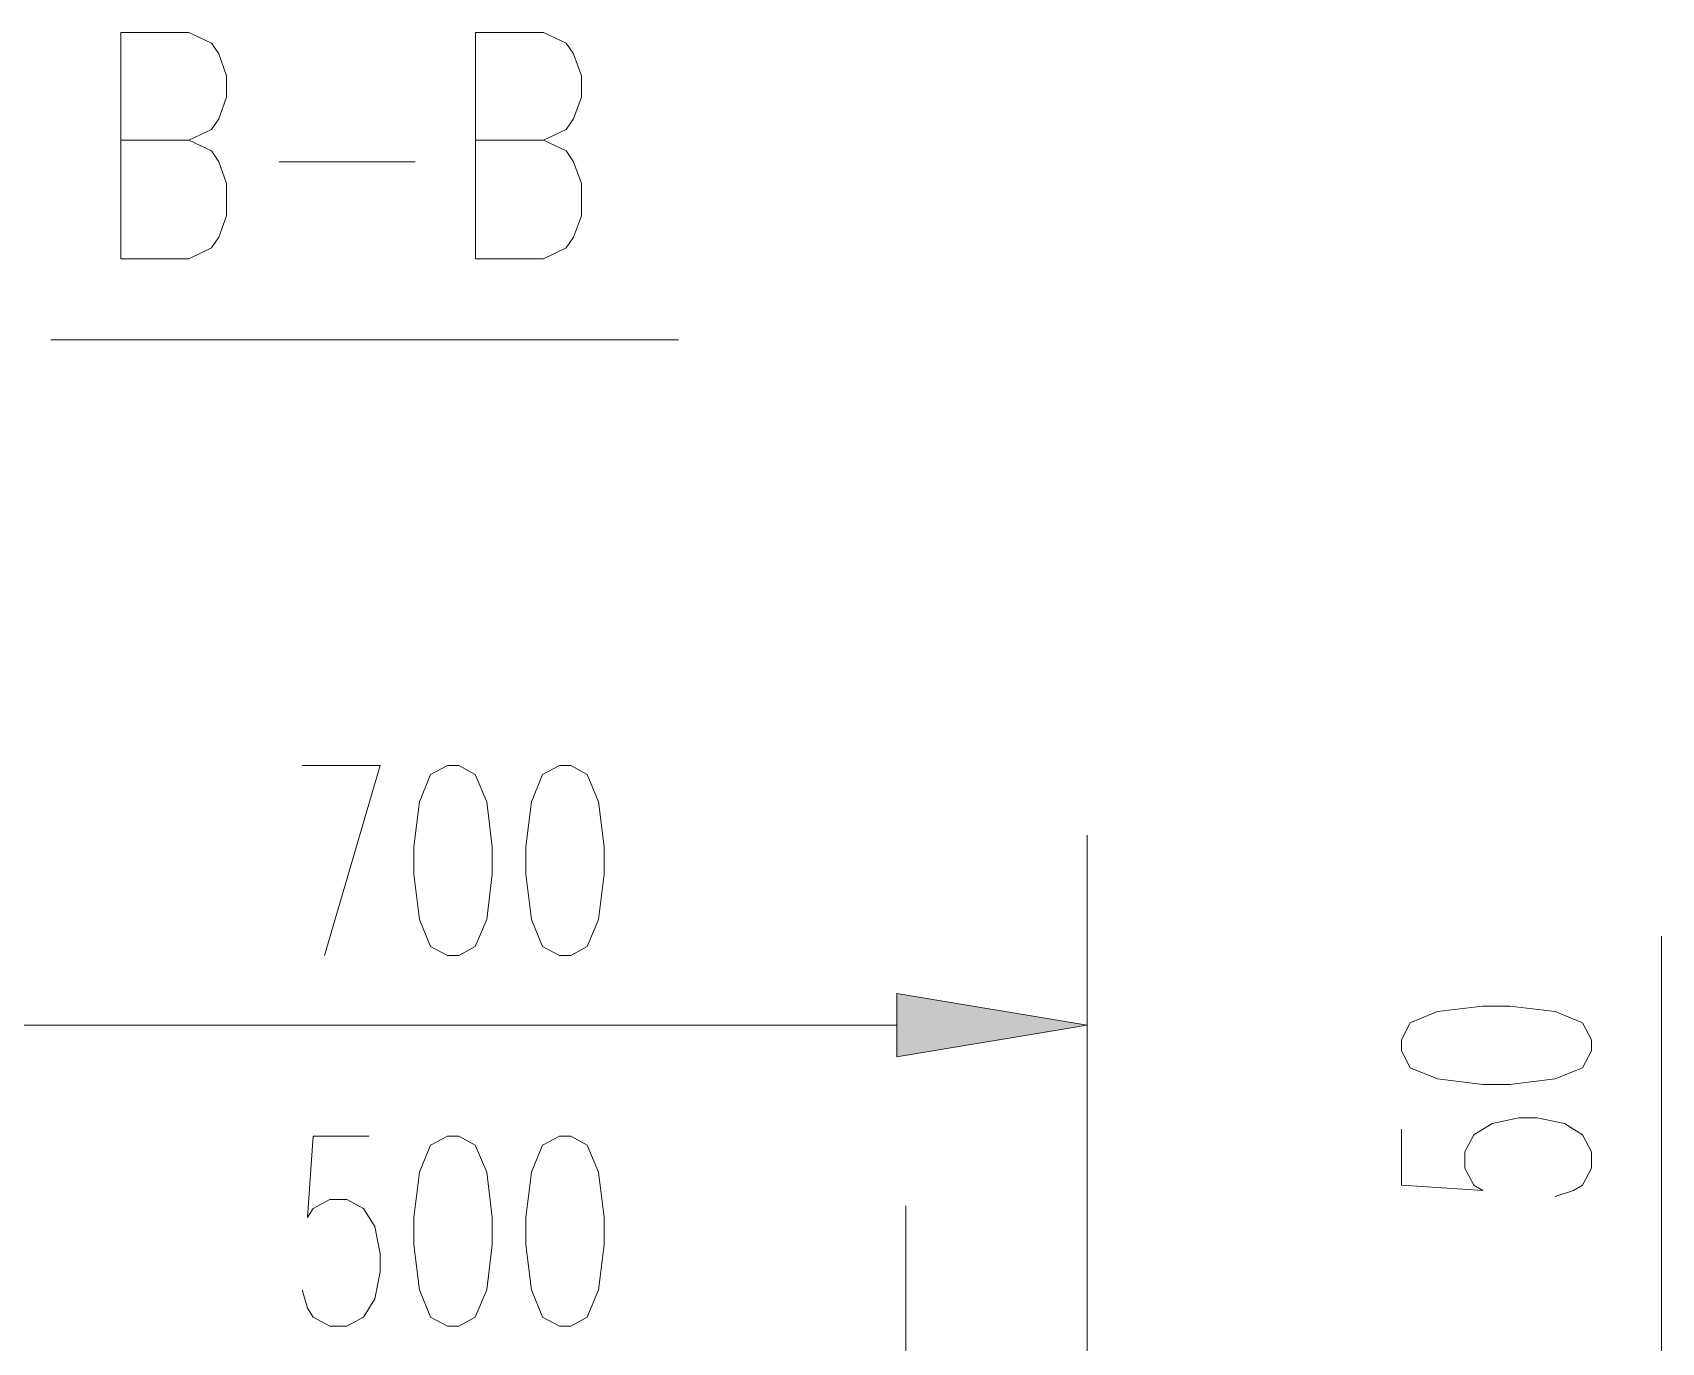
# Model space of a CAD drawing. Header units: millimetres. Extents: x 0 to 414, y 0 to 292.
# Drawn here: x 310.73 to 328.44, y 244.46 to 258.71 of the extents above; entities that cross this region are included whole.
import ezdxf

# ---------------------------------------------------------------- set-up
doc = ezdxf.new("R2010")
doc.units = ezdxf.units.MM

msp = doc.modelspace()

# ---------------------------------------------------------------- hatches: boundary and pattern name
h = msp.add_hatch(color=0)
h.dxf.hatch_style = 2
h.paths.add_polyline_path([(320.128194, 248.256778), (322.195472, 247.911056), (320.128194, 247.565333)])

# ---------------------------------------------------------------- linework, layer by layer
at = {"color": 0, "lineweight": 0}
for points in [[(311.693278, 258.706056), (311.693278, 256.243667)], [(311.693278, 258.706056), (312.430583, 258.706056), (312.677528, 258.589639), (312.758667, 258.473222), (312.839806, 258.236861), (312.839806, 258.004028), (312.758667, 257.767667), (312.677528, 257.65125), (312.430583, 257.534833)], [(315.549139, 258.706056), (315.549139, 256.243667)], [(315.549139, 258.706056), (316.286444, 258.706056), (316.533389, 258.589639), (316.614528, 258.473222), (316.699194, 258.236861), (316.699194, 258.004028), (316.614528, 257.767667), (316.533389, 257.65125), (316.286444, 257.534833)], [(311.693278, 257.534833), (312.430583, 257.534833), (312.677528, 257.418417), (312.758667, 257.302), (312.839806, 257.065639), (312.839806, 256.712861), (312.758667, 256.480028), (312.677528, 256.363611), (312.430583, 256.243667), (311.693278, 256.243667)], [(315.549139, 257.534833), (316.286444, 257.534833), (316.533389, 257.418417), (316.614528, 257.302), (316.699194, 257.065639), (316.699194, 256.712861), (316.614528, 256.480028), (316.533389, 256.363611), (316.286444, 256.243667), (315.549139, 256.243667)], [(313.414833, 257.302), (314.892972, 257.302)], [(310.931278, 255.36525), (317.754, 255.36525)], [(313.661778, 250.736806), (314.511972, 250.736806)], [(314.511972, 250.736806), (313.905194, 248.669528)], [(322.195472, 241.155361), (322.195472, 249.978333)], [(328.439639, 243.222639), (328.439639, 248.877667)], [(310.479722, 247.911056), (320.128194, 247.911056)], [(325.613889, 246.778639), (325.613889, 246.171861), (326.499361, 246.111889), (326.400583, 246.171861), (326.301806, 246.355306), (326.301806, 246.535222), (326.400583, 246.718667), (326.598139, 246.842139), (326.890944, 246.902111), (327.0885, 246.902111), (327.384833, 246.842139), (327.582389, 246.718667), (327.681167, 246.535222), (327.681167, 246.355306), (327.582389, 246.171861), (327.483611, 246.111889), (327.286056, 246.048389)], [(314.392028, 246.704556), (313.781722, 246.704556), (313.72175, 245.819083), (313.781722, 245.917861), (313.965167, 246.016639), (314.148611, 246.016639), (314.328528, 245.917861), (314.452, 245.720306), (314.511972, 245.423972), (314.511972, 245.229944), (314.452, 244.933611), (314.328528, 244.736056), (314.148611, 244.637278), (313.965167, 244.637278), (313.781722, 244.736056), (313.72175, 244.834833), (313.661778, 245.032389)], [(320.226972, 240.171111), (320.226972, 245.946083)]]:
    msp.add_lwpolyline(points, dxfattribs=at)
for points in [[(315.242222, 250.736806), (315.058778, 250.638028), (314.938833, 250.341694), (314.878861, 249.851333), (314.878861, 249.555), (314.938833, 249.061111), (315.058778, 248.768306), (315.242222, 248.669528), (315.365694, 248.669528), (315.545611, 248.768306), (315.669083, 249.061111), (315.729056, 249.555), (315.729056, 249.851333), (315.669083, 250.341694), (315.545611, 250.638028), (315.365694, 250.736806)], [(316.459306, 250.736806), (316.275861, 250.638028), (316.155917, 250.341694), (316.095944, 249.851333), (316.095944, 249.555), (316.155917, 249.061111), (316.275861, 248.768306), (316.459306, 248.669528), (316.582778, 248.669528), (316.762694, 248.768306), (316.886167, 249.061111), (316.946139, 249.555), (316.946139, 249.851333), (316.886167, 250.341694), (316.762694, 250.638028), (316.582778, 250.736806)], [(320.128194, 248.256778), (322.195472, 247.911056), (320.128194, 247.565333)], [(325.613889, 247.632361), (325.709139, 247.448917), (326.005472, 247.328972), (326.499361, 247.265472), (326.792167, 247.265472), (327.286056, 247.328972), (327.582389, 247.448917), (327.681167, 247.632361), (327.681167, 247.752306), (327.582389, 247.93575), (327.286056, 248.059222), (326.792167, 248.119194), (326.499361, 248.119194), (326.005472, 248.059222), (325.709139, 247.93575), (325.613889, 247.752306)], [(315.242222, 246.704556), (315.058778, 246.605778), (314.938833, 246.312972), (314.878861, 245.819083), (314.878861, 245.52275), (314.938833, 245.032389), (315.058778, 244.736056), (315.242222, 244.637278), (315.365694, 244.637278), (315.545611, 244.736056), (315.669083, 245.032389), (315.729056, 245.52275), (315.729056, 245.819083), (315.669083, 246.312972), (315.545611, 246.605778), (315.365694, 246.704556)], [(316.459306, 246.704556), (316.275861, 246.605778), (316.155917, 246.312972), (316.095944, 245.819083), (316.095944, 245.52275), (316.155917, 245.032389), (316.275861, 244.736056), (316.459306, 244.637278), (316.582778, 244.637278), (316.762694, 244.736056), (316.886167, 245.032389), (316.946139, 245.52275), (316.946139, 245.819083), (316.886167, 246.312972), (316.762694, 246.605778), (316.582778, 246.704556)]]:
    msp.add_lwpolyline(points, close=True, dxfattribs=at)

doc.saveas('drawing.dxf')
